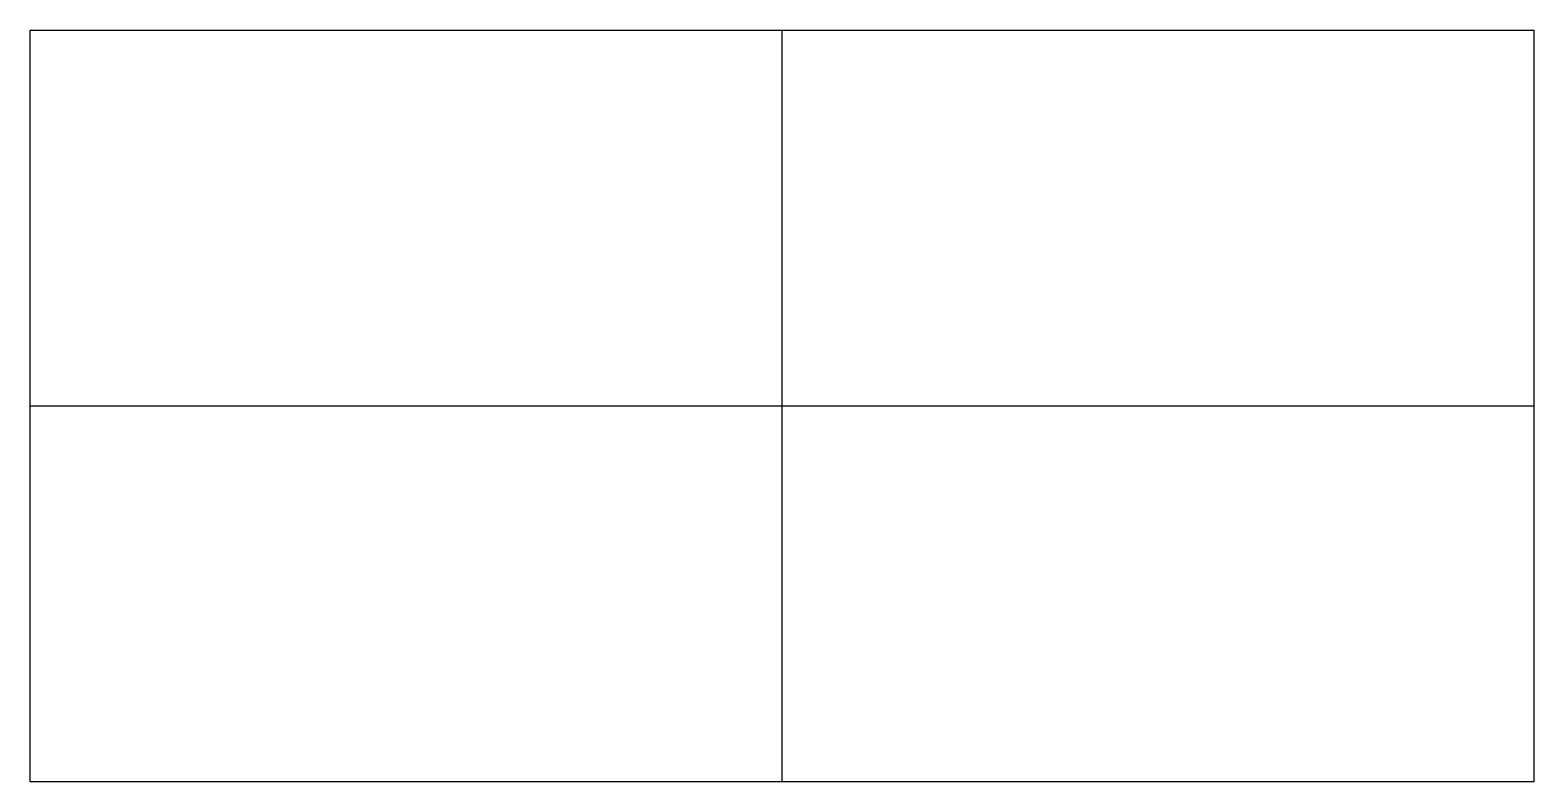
# Model space of a CAD drawing. Header units: millimetres. Extents: x -250 to 250, y -125 to 125.
import ezdxf

# ---------------------------------------------------------------- set-up
doc = ezdxf.new("R2010")
doc.units = ezdxf.units.MM
doc.layers.get('0').update_dxf_attribs({"linetype": 'CONTINUOUS'})

msp = doc.modelspace()

# ---------------------------------------------------------------- linework, layer by layer
for p, q in [((0, -125), (0, 125)), ((250, 0), (-250, 0))]:
    msp.add_line(p, q)
for points in [[(-250, -125), (-250, 125), (250, 125), (250, -125)], [(-250, 125), (250, 125), (250, -125), (-250, -125)]]:
    msp.add_lwpolyline(points, close=True)

doc.saveas('drawing.dxf')
